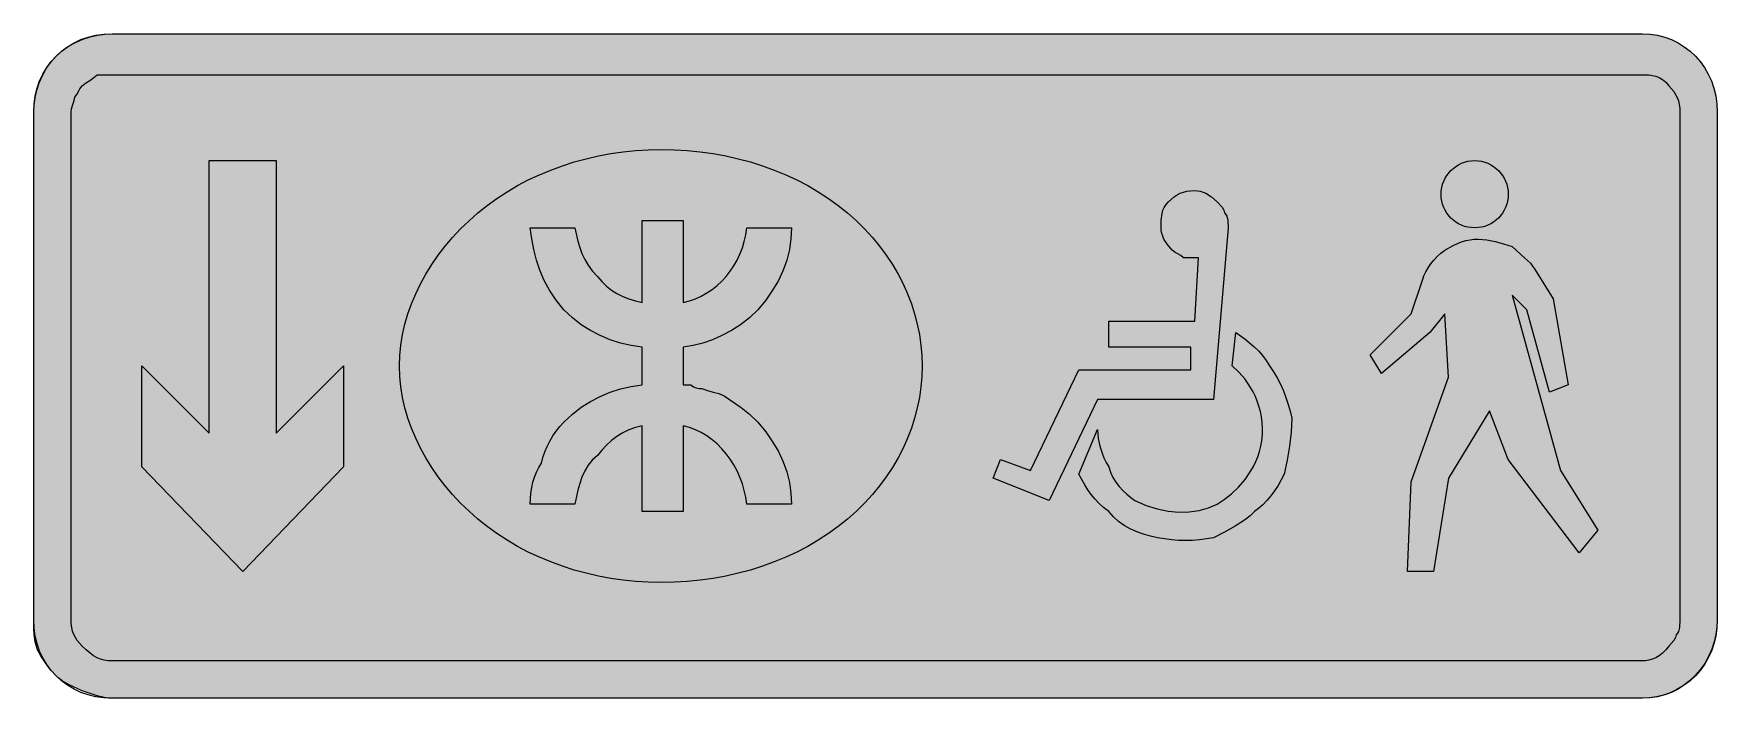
# Model space of a CAD drawing. Header units: metres. Extents: x 12 to 553, y 30 to 243.
import ezdxf

# ---------------------------------------------------------------- set-up
doc = ezdxf.new("R2010")
doc.units = ezdxf.units.M
for name, color, linetype, true_color in [('FILL_BLUE_0000FF', 7, 'Continuous', 0x0000ff), ('FILL_RED_FF0000', 7, 'Continuous', 0xff0000), ('FILL_WHITE_FFFFFF', 7, 'Continuous', 0xffffff), ('STROKE_BLUE_0000FF', 7, 'Continuous', 0x0000ff), ('STROKE_WHITE_FFFFFF', 7, 'Continuous', 0xffffff)]:
    doc.layers.add(name, color=color, linetype=linetype, true_color=true_color)

msp = doc.modelspace()

# ---------------------------------------------------------------- hatches: boundary and pattern name
at = {"layer": 'FILL_BLUE_0000FF', "true_color": 0x0000ff}
h = msp.add_hatch(color=7, dxfattribs=at)
h.dxf.hatch_style = 1
h.paths.add_polyline_path([(531.34, 229.86), (532.43, 229.73), (533.55, 229.47), (534.67, 229.04), (535.76, 228.4), (536.8, 227.51), (537.75, 226.32), (539.32, 224.5), (539.94, 223.56), (540.45, 222.57), (540.84, 221.53), (541.12, 220.41), (541.29, 219.22), (541.35, 217.92), (541.35, 54.72), (541.2, 52.32), (540.84, 51.01), (540.55, 50.42), (540.15, 49.92), (539.94, 49.02), (539.4, 48.12), (537.75, 46.32), (536.8, 45.08), (535.76, 44.05), (534.67, 43.22), (533.55, 42.57), (532.43, 42.09), (531.34, 41.76), (530.3, 41.58), (529.35, 41.52), (37.35, 41.52), (36.05, 41.58), (34.84, 41.76), (33.68, 42.09), (32.55, 42.57), (31.42, 43.22), (30.26, 44.05), (29.05, 45.08), (27.75, 46.32), (26.17, 48.14), (25.56, 49.08), (25.05, 50.07), (24.66, 51.11), (24.37, 52.23), (24.21, 53.42), (24.15, 54.72), (24.15, 217.92), (24.34, 219.01), (24.75, 220.32), (25.16, 221.63), (25.35, 222.72), (26.06, 223.62), (26.55, 224.52), (27.04, 225.42), (27.75, 226.32), (28.84, 227.22), (30.15, 228.12), (31.46, 229.02), (32.55, 229.92), (37.35, 229.92), (529.35, 229.92), (531.34, 229.86)])
at = {"layer": 'FILL_RED_FF0000', "true_color": 0xff0000}
h = msp.add_hatch(color=7, dxfattribs=at)
h.dxf.hatch_style = 1
h.paths.add_polyline_path([(209.7, 66.8), (205.66, 67.06), (201.64, 67.47), (197.64, 68.05), (193.68, 68.79), (189.77, 69.69), (185.9, 70.75), (182.1, 71.97), (178.37, 73.34), (174.71, 74.86), (171.15, 76.54), (167.68, 78.36), (164.32, 80.34), (161.07, 82.45), (157.94, 84.72), (154.95, 87.12), (152.1, 89.65), (149.39, 92.29), (146.83, 95.02), (144.43, 97.84), (142.19, 100.75), (140.12, 103.74), (138.22, 106.8), (136.5, 109.92), (134.96, 113.1), (133.61, 116.32), (132.45, 119.59), (131.49, 122.89), (130.74, 126.23), (130.19, 129.58), (129.86, 132.95), (129.75, 136.32), (129.86, 139.69), (130.19, 143.06), (130.74, 146.41), (131.49, 149.74), (132.45, 153.05), (133.61, 156.32), (134.96, 159.54), (136.5, 162.72), (138.22, 165.84), (140.12, 168.9), (142.19, 171.89), (144.43, 174.79), (146.83, 177.62), (149.39, 180.35), (152.1, 182.99), (154.95, 185.52), (157.94, 187.92), (161.07, 190.19), (164.32, 192.3), (167.68, 194.28), (171.15, 196.1), (174.71, 197.78), (178.37, 199.3), (182.1, 200.67), (185.9, 201.89), (189.77, 202.95), (193.68, 203.85), (197.64, 204.59), (201.64, 205.17), (205.66, 205.58), (209.7, 205.84), (213.75, 205.92), (218.01, 205.84), (222.23, 205.58), (226.42, 205.17), (230.55, 204.59), (234.63, 203.85), (238.64, 202.95), (242.58, 201.89), (246.45, 200.67), (250.23, 199.3), (253.92, 197.78), (257.51, 196.1), (261, 194.28), (264.37, 192.3), (267.63, 190.19), (270.76, 187.92), (273.75, 185.52), (276.59, 182.99), (279.26, 180.35), (281.76, 177.62), (284.08, 174.79), (286.23, 171.89), (288.2, 168.9), (289.99, 165.84), (291.6, 162.72), (293.03, 159.54), (294.27, 156.32), (295.33, 153.05), (296.19, 149.74), (296.87, 146.41), (297.36, 143.06), (297.65, 139.69), (297.75, 136.32), (297.65, 132.95), (297.36, 129.58), (296.87, 126.23), (296.19, 122.89), (295.33, 119.59), (294.27, 116.32), (293.03, 113.1), (291.6, 109.92), (289.99, 106.8), (288.2, 103.74), (286.23, 100.75), (284.08, 97.84), (281.76, 95.02), (279.26, 92.29), (276.59, 89.65), (273.75, 87.12), (270.76, 84.72), (267.63, 82.45), (264.37, 80.34), (261, 78.36), (257.51, 76.54), (253.92, 74.86), (250.23, 73.34), (246.45, 71.97), (242.58, 70.75), (238.64, 69.69), (234.63, 68.79), (230.55, 68.05), (226.42, 67.47), (222.23, 67.06), (218.01, 66.8), (213.75, 66.72), (209.7, 66.8)])
at = {"layer": 'FILL_WHITE_FFFFFF', "true_color": 0xffffff}
h = msp.add_hatch(color=7, dxfattribs=at)
h.dxf.hatch_style = 1
h.paths.add_polyline_path([(531.79, 243), (534.17, 242.63), (536.47, 242.03), (538.67, 241.21), (540.77, 240.18), (542.74, 238.94), (544.59, 237.52), (546.3, 235.92), (547.85, 234.15), (549.24, 232.22), (550.44, 230.15), (551.46, 227.93), (552.27, 225.59), (552.86, 223.14), (553.23, 220.58), (553.35, 217.92), (553.35, 54.72), (553.24, 52.42), (552.9, 50.05), (552.34, 47.65), (551.55, 45.27), (550.54, 42.94), (549.3, 40.71), (547.84, 38.63), (546.15, 36.72), (544.3, 35.03), (542.34, 33.57), (540.31, 32.33), (538.2, 31.32), (536.04, 30.53), (533.83, 29.97), (531.6, 29.63), (529.35, 29.52), (37.35, 29.52), (36.05, 29.57), (34.84, 29.73), (32.55, 30.27), (27.75, 31.92), (23.55, 33.87), (21.34, 35.13), (20.3, 35.87), (19.35, 36.72), (17.57, 38.71), (15.9, 40.92), (14.46, 43.13), (13.35, 45.12), (12.66, 47.63), (12.3, 49.92), (12.17, 52.21), (12.15, 54.72), (12.15, 217.92), (12.26, 220.22), (12.6, 222.59), (13.16, 224.99), (13.95, 227.37), (14.96, 229.7), (16.2, 231.93), (17.66, 234.01), (19.35, 235.92), (21.26, 237.61), (23.34, 239.07), (25.57, 240.31), (27.9, 241.32), (30.28, 242.11), (32.68, 242.67), (35.05, 243.01), (37.35, 243.12), (529.35, 243.12), (531.79, 243)])
h = msp.add_hatch(color=7, dxfattribs=at)
h.dxf.hatch_style = 1
h.paths.add_polyline_path([(90.15, 114.72), (111.75, 136.32), (111.75, 103.92), (79.35, 70.32), (46.95, 103.92), (46.95, 136.32), (68.55, 114.72), (68.55, 202.32), (90.15, 202.32), (90.15, 114.72)])
h = msp.add_hatch(color=7, dxfattribs=at)
h.dxf.hatch_style = 1
h.paths.add_polyline_path([(464.61, 192.63), (464.77, 193.71), (465.03, 194.74), (465.39, 195.74), (465.85, 196.68), (466.39, 197.57), (467.7, 199.17), (469.3, 200.48), (470.19, 201.02), (471.13, 201.48), (472.13, 201.84), (473.16, 202.1), (474.24, 202.26), (475.35, 202.32), (476.46, 202.26), (477.54, 202.1), (478.57, 201.84), (479.57, 201.48), (480.51, 201.02), (481.4, 200.48), (483, 199.17), (484.31, 197.57), (484.85, 196.68), (485.31, 195.74), (485.67, 194.74), (485.93, 193.71), (486.09, 192.63), (486.15, 191.52), (486.09, 190.41), (485.93, 189.33), (485.67, 188.3), (485.31, 187.3), (484.85, 186.36), (484.31, 185.47), (483, 183.87), (481.4, 182.56), (480.51, 182.02), (479.57, 181.56), (478.57, 181.2), (477.54, 180.94), (476.46, 180.78), (475.35, 180.72), (474.24, 180.78), (473.16, 180.94), (472.13, 181.2), (471.13, 181.56), (470.19, 182.02), (469.3, 182.56), (467.7, 183.87), (466.39, 185.47), (465.85, 186.36), (465.39, 187.3), (465.03, 188.3), (464.77, 189.33), (464.61, 190.41), (464.55, 191.52), (464.61, 192.63)])
h = msp.add_hatch(color=7, dxfattribs=at)
h.dxf.hatch_style = 1
h.paths.add_polyline_path([(338.55, 93.12), (320.55, 100.32), (322.95, 106.32), (332.55, 102.72), (348.15, 135.12), (384.15, 135.12), (384.15, 142.32), (357.75, 142.32), (357.75, 150.72), (385.35, 150.72), (386.55, 171.12), (381.75, 171.12), (380.85, 171.83), (379.95, 172.32), (379.05, 172.81), (378.15, 173.52), (376.57, 175.32), (375.45, 177.12), (375.06, 178.02), (374.77, 178.92), (374.61, 179.82), (374.55, 180.72), (374.59, 183.21), (374.85, 185.37), (375.14, 186.36), (375.56, 187.3), (376.16, 188.22), (376.95, 189.12), (378.77, 190.69), (379.71, 191.31), (380.7, 191.82), (381.74, 192.21), (382.86, 192.49), (384.05, 192.66), (385.35, 192.72), (386.25, 192.66), (387.15, 192.49), (388.05, 192.21), (388.95, 191.82), (390.75, 190.69), (392.55, 189.12), (394.2, 187.32), (394.74, 186.42), (394.95, 185.52), (395.35, 185.02), (395.64, 184.43), (396, 183.12), (396.15, 180.72), (391.35, 125.52), (354.15, 125.52), (338.55, 93.12)])
h = msp.add_hatch(color=7, dxfattribs=at)
h.dxf.hatch_style = 1
h.paths.add_polyline_path([(241.35, 91.92), (241.04, 94.15), (240.57, 96.35), (239.95, 98.5), (239.17, 100.58), (238.26, 102.6), (237.22, 104.53), (236.04, 106.38), (234.75, 108.12), (233.34, 109.75), (231.83, 111.26), (230.23, 112.63), (228.52, 113.86), (226.74, 114.93), (224.88, 115.84), (222.95, 116.57), (220.95, 117.12), (220.95, 89.52), (207.75, 89.52), (207.75, 117.12), (205.56, 116.56), (203.47, 115.79), (201.51, 114.82), (199.65, 113.67), (197.91, 112.35), (196.27, 110.88), (194.76, 109.26), (193.35, 107.52), (191.71, 106.06), (190.37, 104.41), (189.28, 102.58), (188.4, 100.62), (187.69, 98.54), (187.11, 96.38), (186.15, 91.92), (171.75, 91.92), (171.81, 93.72), (171.97, 95.5), (172.26, 97.26), (172.65, 98.97), (173.16, 100.63), (173.77, 102.21), (174.51, 103.72), (175.35, 105.12), (175.86, 106.92), (176.47, 108.7), (177.21, 110.46), (178.05, 112.17), (179.01, 113.83), (180.07, 115.41), (181.26, 116.92), (182.55, 118.32), (185.31, 120.85), (188.17, 123.06), (191.16, 124.96), (194.25, 126.57), (197.46, 127.89), (200.77, 128.95), (204.21, 129.76), (207.75, 130.32), (207.75, 142.32), (204.21, 142.88), (200.77, 143.69), (197.46, 144.75), (194.25, 146.07), (191.16, 147.68), (188.17, 149.58), (185.31, 151.79), (182.55, 154.32), (180.07, 157.47), (177.99, 160.64), (176.29, 163.83), (174.9, 167.07), (173.8, 170.36), (172.93, 173.73), (172.26, 177.17), (171.75, 180.72), (186.15, 180.72), (187.11, 176.43), (187.69, 174.41), (188.4, 172.47), (189.28, 170.58), (190.37, 168.74), (191.71, 166.92), (193.35, 165.12), (194.76, 163.43), (196.27, 161.95), (197.91, 160.67), (199.65, 159.57), (201.51, 158.64), (203.47, 157.86), (205.56, 157.23), (207.75, 156.72), (207.75, 183.12), (220.95, 183.12), (220.95, 156.72), (222.95, 157.25), (224.88, 157.95), (226.74, 158.8), (228.52, 159.79), (230.23, 160.93), (231.83, 162.2), (233.34, 163.6), (234.75, 165.12), (236.04, 166.75), (237.22, 168.49), (238.26, 170.32), (239.17, 172.24), (239.95, 174.25), (240.57, 176.34), (241.04, 178.5), (241.35, 180.72), (255.75, 180.72), (255.58, 177.17), (255.07, 173.73), (254.23, 170.36), (253.05, 167.07), (251.53, 163.83), (249.67, 160.64), (247.48, 157.47), (244.95, 154.32), (242.2, 151.79), (239.34, 149.58), (236.41, 147.68), (233.4, 146.07), (230.34, 144.75), (227.23, 143.69), (224.1, 142.88), (220.95, 142.32), (220.95, 130.32), (223.35, 130.32), (224.25, 129.63), (225.15, 129.27), (226.05, 129.14), (226.95, 129.12), (228.75, 128.41), (230.55, 127.92), (232.35, 127.43), (234.15, 126.72), (239.55, 122.97), (242.25, 120.81), (244.95, 118.32), (247.48, 115.17), (249.67, 112), (251.53, 108.81), (253.05, 105.57), (254.23, 102.28), (255.07, 98.91), (255.58, 95.47), (255.75, 91.92), (241.35, 91.92)])
h = msp.add_hatch(color=7, dxfattribs=at)
h.dxf.hatch_style = 1
h.paths.add_polyline_path([(453.75, 70.32), (454.95, 99.12), (466.95, 132.72), (465.75, 153.12), (460.95, 147.12), (445.35, 133.92), (441.75, 139.92), (454.95, 153.12), (458.55, 163.92), (459.06, 165.27), (459.67, 166.6), (460.41, 167.91), (461.25, 169.17), (462.21, 170.38), (463.27, 171.51), (464.46, 172.57), (465.75, 173.52), (468.45, 175.09), (469.8, 175.71), (471.15, 176.22), (472.5, 176.61), (473.85, 176.89), (475.2, 177.06), (476.55, 177.12), (479.25, 176.91), (481.95, 176.37), (484.65, 175.6), (487.35, 174.72), (491.4, 171.12), (493.26, 169.32), (493.99, 168.42), (494.55, 167.52), (500.55, 157.92), (505.35, 130.32), (499.35, 127.92), (492.15, 154.32), (487.35, 159.12), (502.95, 102.72), (514.95, 83.52), (508.95, 76.32), (486.15, 106.32), (480.15, 121.92), (466.95, 100.32), (462.15, 70.32), (453.75, 70.32)])
h = msp.add_hatch(color=7, dxfattribs=at)
h.dxf.hatch_style = 1
h.paths.add_polyline_path([(398.55, 147.12), (401.42, 145.09), (404.4, 142.62), (405.83, 141.21), (407.16, 139.69), (408.34, 138.06), (409.35, 136.32), (410.64, 134.47), (411.82, 132.51), (412.89, 130.48), (413.85, 128.37), (414.69, 126.21), (415.42, 124), (416.04, 121.77), (416.55, 119.52), (416.34, 115.02), (415.8, 110.52), (415.03, 106.02), (414.15, 101.52), (412.14, 97.96), (411.01, 96.25), (409.8, 94.62), (408.54, 93.11), (407.23, 91.73), (405.9, 90.53), (404.55, 89.52), (403.15, 88.22), (401.64, 87.03), (398.4, 84.87), (394.93, 82.94), (391.35, 81.12), (389.1, 80.73), (386.85, 80.44), (384.6, 80.28), (382.35, 80.22), (380.1, 80.28), (377.85, 80.44), (375.6, 80.73), (373.35, 81.12), (371.1, 81.63), (368.89, 82.26), (366.73, 83.04), (364.65, 83.97), (362.69, 85.07), (360.86, 86.35), (359.21, 87.83), (357.75, 89.52), (356.06, 90.87), (354.56, 92.24), (353.24, 93.63), (352.05, 95.07), (350.98, 96.56), (349.99, 98.13), (348.15, 101.52), (354.15, 115.92), (354.21, 114.52), (354.37, 113.03), (354.66, 111.49), (355.05, 109.92), (355.56, 108.35), (356.17, 106.81), (356.91, 105.32), (357.75, 103.92), (358.31, 102.18), (359.06, 100.54), (359.99, 99.03), (361.05, 97.62), (362.23, 96.33), (363.49, 95.14), (364.8, 94.08), (366.15, 93.12), (369.75, 91.54), (373.31, 90.4), (376.82, 89.68), (380.25, 89.37), (383.56, 89.45), (386.74, 89.91), (389.74, 90.74), (392.55, 91.92), (394.84, 93.44), (397.16, 95.28), (399.43, 97.43), (401.55, 99.87), (403.45, 102.6), (404.29, 104.06), (405.04, 105.59), (405.69, 107.18), (406.23, 108.83), (406.66, 110.55), (406.95, 112.32), (407.11, 114.32), (407.13, 116.26), (407.02, 118.13), (406.8, 119.95), (406.46, 121.71), (406.02, 123.39), (405.48, 125.02), (404.85, 126.57), (404.13, 128.05), (403.34, 129.46), (401.55, 132.06), (399.53, 134.35), (397.35, 136.32), (398.55, 147.12)])

# ---------------------------------------------------------------- linework, layer by layer
at = {"layer": 'FILL_BLUE_0000FF', "lineweight": 0, "true_color": 0x0000ff}
msp.add_lwpolyline([(531.34, 229.86), (532.43, 229.73), (533.55, 229.47), (534.67, 229.04), (535.76, 228.4), (536.8, 227.51), (537.75, 226.32), (539.32, 224.5), (539.94, 223.56), (540.45, 222.57), (540.84, 221.53), (541.12, 220.41), (541.29, 219.22), (541.35, 217.92), (541.35, 54.72), (541.2, 52.32), (540.84, 51.01), (540.55, 50.42), (540.15, 49.92), (539.94, 49.02), (539.4, 48.12), (537.75, 46.32), (536.8, 45.08), (535.76, 44.05), (534.67, 43.22), (533.55, 42.57), (532.43, 42.09), (531.34, 41.76), (530.3, 41.58), (529.35, 41.52), (37.35, 41.52), (36.05, 41.58), (34.84, 41.76), (33.68, 42.09), (32.55, 42.57), (31.42, 43.22), (30.26, 44.05), (29.05, 45.08), (27.75, 46.32), (26.17, 48.14), (25.56, 49.08), (25.05, 50.07), (24.66, 51.11), (24.37, 52.23), (24.21, 53.42), (24.15, 54.72), (24.15, 217.92), (24.34, 219.01), (24.75, 220.32), (25.16, 221.63), (25.35, 222.72), (26.06, 223.62), (26.55, 224.52), (27.04, 225.42), (27.75, 226.32), (28.84, 227.22), (30.15, 228.12), (31.46, 229.02), (32.55, 229.92), (37.35, 229.92), (529.35, 229.92)], close=True, dxfattribs=at)
at = {"layer": 'FILL_RED_FF0000', "lineweight": 0, "true_color": 0xff0000}
msp.add_lwpolyline([(209.7, 66.8), (205.66, 67.06), (201.64, 67.47), (197.64, 68.05), (193.68, 68.79), (189.77, 69.69), (185.9, 70.75), (182.1, 71.97), (178.37, 73.34), (174.71, 74.86), (171.15, 76.54), (167.68, 78.36), (164.32, 80.34), (161.07, 82.45), (157.94, 84.72), (154.95, 87.12), (152.1, 89.65), (149.39, 92.29), (146.83, 95.02), (144.43, 97.84), (142.19, 100.75), (140.12, 103.74), (138.22, 106.8), (136.5, 109.92), (134.96, 113.1), (133.61, 116.32), (132.45, 119.59), (131.49, 122.89), (130.74, 126.23), (130.19, 129.58), (129.86, 132.95), (129.75, 136.32), (129.86, 139.69), (130.19, 143.06), (130.74, 146.41), (131.49, 149.74), (132.45, 153.05), (133.61, 156.32), (134.96, 159.54), (136.5, 162.72), (138.22, 165.84), (140.12, 168.9), (142.19, 171.89), (144.43, 174.79), (146.83, 177.62), (149.39, 180.35), (152.1, 182.99), (154.95, 185.52), (157.94, 187.92), (161.07, 190.19), (164.32, 192.3), (167.68, 194.28), (171.15, 196.1), (174.71, 197.78), (178.37, 199.3), (182.1, 200.67), (185.9, 201.89), (189.77, 202.95), (193.68, 203.85), (197.64, 204.59), (201.64, 205.17), (205.66, 205.58), (209.7, 205.84), (213.75, 205.92), (218.01, 205.84), (222.23, 205.58), (226.42, 205.17), (230.55, 204.59), (234.63, 203.85), (238.64, 202.95), (242.58, 201.89), (246.45, 200.67), (250.23, 199.3), (253.92, 197.78), (257.51, 196.1), (261, 194.28), (264.37, 192.3), (267.63, 190.19), (270.76, 187.92), (273.75, 185.52), (276.59, 182.99), (279.26, 180.35), (281.76, 177.62), (284.08, 174.79), (286.23, 171.89), (288.2, 168.9), (289.99, 165.84), (291.6, 162.72), (293.03, 159.54), (294.27, 156.32), (295.33, 153.05), (296.19, 149.74), (296.87, 146.41), (297.36, 143.06), (297.65, 139.69), (297.75, 136.32), (297.65, 132.95), (297.36, 129.58), (296.87, 126.23), (296.19, 122.89), (295.33, 119.59), (294.27, 116.32), (293.03, 113.1), (291.6, 109.92), (289.99, 106.8), (288.2, 103.74), (286.23, 100.75), (284.08, 97.84), (281.76, 95.02), (279.26, 92.29), (276.59, 89.65), (273.75, 87.12), (270.76, 84.72), (267.63, 82.45), (264.37, 80.34), (261, 78.36), (257.51, 76.54), (253.92, 74.86), (250.23, 73.34), (246.45, 71.97), (242.58, 70.75), (238.64, 69.69), (234.63, 68.79), (230.55, 68.05), (226.42, 67.47), (222.23, 67.06), (218.01, 66.8), (213.75, 66.72)], close=True, dxfattribs=at)
at = {"layer": 'FILL_WHITE_FFFFFF', "lineweight": 0, "true_color": 0xffffff}
for points in [[(531.79, 243), (534.17, 242.63), (536.47, 242.03), (538.67, 241.21), (540.77, 240.18), (542.74, 238.94), (544.59, 237.52), (546.3, 235.92), (547.85, 234.15), (549.24, 232.22), (550.44, 230.15), (551.46, 227.93), (552.27, 225.59), (552.86, 223.14), (553.23, 220.58), (553.35, 217.92), (553.35, 54.72), (553.24, 52.42), (552.9, 50.05), (552.34, 47.65), (551.55, 45.27), (550.54, 42.94), (549.3, 40.71), (547.84, 38.63), (546.15, 36.72), (544.3, 35.03), (542.34, 33.57), (540.31, 32.33), (538.2, 31.32), (536.04, 30.53), (533.83, 29.97), (531.6, 29.63), (529.35, 29.52), (37.35, 29.52), (36.05, 29.57), (34.84, 29.73), (32.55, 30.27), (27.75, 31.92), (23.55, 33.87), (21.34, 35.13), (20.3, 35.87), (19.35, 36.72), (17.57, 38.71), (15.9, 40.92), (14.46, 43.13), (13.35, 45.12), (12.66, 47.63), (12.3, 49.92), (12.17, 52.21), (12.15, 54.72), (12.15, 217.92), (12.26, 220.22), (12.6, 222.59), (13.16, 224.99), (13.95, 227.37), (14.96, 229.7), (16.2, 231.93), (17.66, 234.01), (19.35, 235.92), (21.26, 237.61), (23.34, 239.07), (25.57, 240.31), (27.9, 241.32), (30.28, 242.11), (32.68, 242.67), (35.05, 243.01), (37.35, 243.12), (529.35, 243.12)], [(90.15, 114.72), (111.75, 136.32), (111.75, 103.92), (79.35, 70.32), (46.95, 103.92), (46.95, 136.32), (68.55, 114.72), (68.55, 202.32), (90.15, 202.32)], [(464.61, 192.63), (464.77, 193.71), (465.03, 194.74), (465.39, 195.74), (465.85, 196.68), (466.39, 197.57), (467.7, 199.17), (469.3, 200.48), (470.19, 201.02), (471.13, 201.48), (472.13, 201.84), (473.16, 202.1), (474.24, 202.26), (475.35, 202.32), (476.46, 202.26), (477.54, 202.1), (478.57, 201.84), (479.57, 201.48), (480.51, 201.02), (481.4, 200.48), (483, 199.17), (484.31, 197.57), (484.85, 196.68), (485.31, 195.74), (485.67, 194.74), (485.93, 193.71), (486.09, 192.63), (486.15, 191.52), (486.09, 190.41), (485.93, 189.33), (485.67, 188.3), (485.31, 187.3), (484.85, 186.36), (484.31, 185.47), (483, 183.87), (481.4, 182.56), (480.51, 182.02), (479.57, 181.56), (478.57, 181.2), (477.54, 180.94), (476.46, 180.78), (475.35, 180.72), (474.24, 180.78), (473.16, 180.94), (472.13, 181.2), (471.13, 181.56), (470.19, 182.02), (469.3, 182.56), (467.7, 183.87), (466.39, 185.47), (465.85, 186.36), (465.39, 187.3), (465.03, 188.3), (464.77, 189.33), (464.61, 190.41), (464.55, 191.52)], [(338.55, 93.12), (320.55, 100.32), (322.95, 106.32), (332.55, 102.72), (348.15, 135.12), (384.15, 135.12), (384.15, 142.32), (357.75, 142.32), (357.75, 150.72), (385.35, 150.72), (386.55, 171.12), (381.75, 171.12), (380.85, 171.83), (379.95, 172.32), (379.05, 172.81), (378.15, 173.52), (376.57, 175.32), (375.45, 177.12), (375.06, 178.02), (374.77, 178.92), (374.61, 179.82), (374.55, 180.72), (374.59, 183.21), (374.85, 185.37), (375.14, 186.36), (375.56, 187.3), (376.16, 188.22), (376.95, 189.12), (378.77, 190.69), (379.71, 191.31), (380.7, 191.82), (381.74, 192.21), (382.86, 192.49), (384.05, 192.66), (385.35, 192.72), (386.25, 192.66), (387.15, 192.49), (388.05, 192.21), (388.95, 191.82), (390.75, 190.69), (392.55, 189.12), (394.2, 187.32), (394.74, 186.42), (394.95, 185.52), (395.35, 185.02), (395.64, 184.43), (396, 183.12), (396.15, 180.72), (391.35, 125.52), (354.15, 125.52)], [(241.35, 91.92), (241.04, 94.15), (240.57, 96.35), (239.95, 98.5), (239.17, 100.58), (238.26, 102.6), (237.22, 104.53), (236.04, 106.38), (234.75, 108.12), (233.34, 109.75), (231.83, 111.26), (230.23, 112.63), (228.52, 113.86), (226.74, 114.93), (224.88, 115.84), (222.95, 116.57), (220.95, 117.12), (220.95, 89.52), (207.75, 89.52), (207.75, 117.12), (205.56, 116.56), (203.47, 115.79), (201.51, 114.82), (199.65, 113.67), (197.91, 112.35), (196.27, 110.88), (194.76, 109.26), (193.35, 107.52), (191.71, 106.06), (190.37, 104.41), (189.28, 102.58), (188.4, 100.62), (187.69, 98.54), (187.11, 96.38), (186.15, 91.92), (171.75, 91.92), (171.81, 93.72), (171.97, 95.5), (172.26, 97.26), (172.65, 98.97), (173.16, 100.63), (173.77, 102.21), (174.51, 103.72), (175.35, 105.12), (175.86, 106.92), (176.47, 108.7), (177.21, 110.46), (178.05, 112.17), (179.01, 113.83), (180.07, 115.41), (181.26, 116.92), (182.55, 118.32), (185.31, 120.85), (188.17, 123.06), (191.16, 124.96), (194.25, 126.57), (197.46, 127.89), (200.77, 128.95), (204.21, 129.76), (207.75, 130.32), (207.75, 142.32), (204.21, 142.88), (200.77, 143.69), (197.46, 144.75), (194.25, 146.07), (191.16, 147.68), (188.17, 149.58), (185.31, 151.79), (182.55, 154.32), (180.07, 157.47), (177.99, 160.64), (176.29, 163.83), (174.9, 167.07), (173.8, 170.36), (172.93, 173.73), (172.26, 177.17), (171.75, 180.72), (186.15, 180.72), (187.11, 176.43), (187.69, 174.41), (188.4, 172.47), (189.28, 170.58), (190.37, 168.74), (191.71, 166.92), (193.35, 165.12), (194.76, 163.43), (196.27, 161.95), (197.91, 160.67), (199.65, 159.57), (201.51, 158.64), (203.47, 157.86), (205.56, 157.23), (207.75, 156.72), (207.75, 183.12), (220.95, 183.12), (220.95, 156.72), (222.95, 157.25), (224.88, 157.95), (226.74, 158.8), (228.52, 159.79), (230.23, 160.93), (231.83, 162.2), (233.34, 163.6), (234.75, 165.12), (236.04, 166.75), (237.22, 168.49), (238.26, 170.32), (239.17, 172.24), (239.95, 174.25), (240.57, 176.34), (241.04, 178.5), (241.35, 180.72), (255.75, 180.72), (255.58, 177.17), (255.07, 173.73), (254.23, 170.36), (253.05, 167.07), (251.53, 163.83), (249.67, 160.64), (247.48, 157.47), (244.95, 154.32), (242.2, 151.79), (239.34, 149.58), (236.41, 147.68), (233.4, 146.07), (230.34, 144.75), (227.23, 143.69), (224.1, 142.88), (220.95, 142.32), (220.95, 130.32), (223.35, 130.32), (224.25, 129.63), (225.15, 129.27), (226.05, 129.14), (226.95, 129.12), (228.75, 128.41), (230.55, 127.92), (232.35, 127.43), (234.15, 126.72), (239.55, 122.97), (242.25, 120.81), (244.95, 118.32), (247.48, 115.17), (249.67, 112), (251.53, 108.81), (253.05, 105.57), (254.23, 102.28), (255.07, 98.91), (255.58, 95.47), (255.75, 91.92)], [(453.75, 70.32), (454.95, 99.12), (466.95, 132.72), (465.75, 153.12), (460.95, 147.12), (445.35, 133.92), (441.75, 139.92), (454.95, 153.12), (458.55, 163.92), (459.06, 165.27), (459.67, 166.6), (460.41, 167.91), (461.25, 169.17), (462.21, 170.38), (463.27, 171.51), (464.46, 172.57), (465.75, 173.52), (468.45, 175.09), (469.8, 175.71), (471.15, 176.22), (472.5, 176.61), (473.85, 176.89), (475.2, 177.06), (476.55, 177.12), (479.25, 176.91), (481.95, 176.37), (484.65, 175.6), (487.35, 174.72), (491.4, 171.12), (493.26, 169.32), (493.99, 168.42), (494.55, 167.52), (500.55, 157.92), (505.35, 130.32), (499.35, 127.92), (492.15, 154.32), (487.35, 159.12), (502.95, 102.72), (514.95, 83.52), (508.95, 76.32), (486.15, 106.32), (480.15, 121.92), (466.95, 100.32), (462.15, 70.32)], [(398.55, 147.12), (401.42, 145.09), (404.4, 142.62), (405.83, 141.21), (407.16, 139.69), (408.34, 138.06), (409.35, 136.32), (410.64, 134.47), (411.82, 132.51), (412.89, 130.48), (413.85, 128.37), (414.69, 126.21), (415.42, 124), (416.04, 121.77), (416.55, 119.52), (416.34, 115.02), (415.8, 110.52), (415.03, 106.02), (414.15, 101.52), (412.14, 97.96), (411.01, 96.25), (409.8, 94.62), (408.54, 93.11), (407.23, 91.73), (405.9, 90.53), (404.55, 89.52), (403.15, 88.22), (401.64, 87.03), (398.4, 84.87), (394.93, 82.94), (391.35, 81.12), (389.1, 80.73), (386.85, 80.44), (384.6, 80.28), (382.35, 80.22), (380.1, 80.28), (377.85, 80.44), (375.6, 80.73), (373.35, 81.12), (371.1, 81.63), (368.89, 82.26), (366.73, 83.04), (364.65, 83.97), (362.69, 85.07), (360.86, 86.35), (359.21, 87.83), (357.75, 89.52), (356.06, 90.87), (354.56, 92.24), (353.24, 93.63), (352.05, 95.07), (350.98, 96.56), (349.99, 98.13), (348.15, 101.52), (354.15, 115.92), (354.21, 114.52), (354.37, 113.03), (354.66, 111.49), (355.05, 109.92), (355.56, 108.35), (356.17, 106.81), (356.91, 105.32), (357.75, 103.92), (358.31, 102.18), (359.06, 100.54), (359.99, 99.03), (361.05, 97.62), (362.23, 96.33), (363.49, 95.14), (364.8, 94.08), (366.15, 93.12), (369.75, 91.54), (373.31, 90.4), (376.82, 89.68), (380.25, 89.37), (383.56, 89.45), (386.74, 89.91), (389.74, 90.74), (392.55, 91.92), (394.84, 93.44), (397.16, 95.28), (399.43, 97.43), (401.55, 99.87), (403.45, 102.6), (404.29, 104.06), (405.04, 105.59), (405.69, 107.18), (406.23, 108.83), (406.66, 110.55), (406.95, 112.32), (407.11, 114.32), (407.13, 116.26), (407.02, 118.13), (406.8, 119.95), (406.46, 121.71), (406.02, 123.39), (405.48, 125.02), (404.85, 126.57), (404.13, 128.05), (403.34, 129.46), (401.55, 132.06), (399.53, 134.35), (397.35, 136.32)]]:
    msp.add_lwpolyline(points, close=True, dxfattribs=at)
at = {"layer": 'STROKE_BLUE_0000FF', "lineweight": 0, "true_color": 0x0000ff}
msp.add_lwpolyline([(37.35, 243.12), (529.35, 243.12), (531.79, 243), (534.17, 242.63), (536.47, 242.03), (538.67, 241.21), (540.77, 240.18), (542.74, 238.94), (544.59, 237.52), (546.3, 235.92), (547.85, 234.15), (549.24, 232.22), (550.44, 230.15), (551.46, 227.93), (552.27, 225.59), (552.86, 223.14), (553.23, 220.58), (553.35, 217.92), (553.35, 54.72), (553.23, 52.06), (552.86, 49.5), (552.27, 47.05), (551.46, 44.71), (550.44, 42.49), (549.24, 40.42), (547.85, 38.49), (546.3, 36.72), (544.59, 35.12), (542.74, 33.7), (540.77, 32.46), (538.67, 31.43), (536.47, 30.61), (534.17, 30.01), (531.79, 29.64), (529.35, 29.52), (37.35, 29.52), (34.69, 29.64), (32.13, 30.01), (29.68, 30.61), (27.34, 31.43), (25.12, 32.46), (23.05, 33.7), (21.12, 35.12), (19.35, 36.72), (17.75, 38.49), (16.33, 40.42), (15.09, 42.49), (14.06, 44.71), (13.24, 47.05), (12.64, 49.5), (12.27, 52.06), (12.15, 54.72), (12.15, 217.92), (12.27, 220.58), (12.64, 223.14), (13.24, 225.59), (14.06, 227.93), (15.09, 230.15), (16.33, 232.22), (17.75, 234.15), (19.35, 235.92), (21.12, 237.52), (23.05, 238.94), (25.12, 240.18), (27.34, 241.21), (29.68, 242.03), (32.13, 242.63), (34.69, 243), (37.35, 243.12)], dxfattribs=at)
at = {"layer": 'STROKE_WHITE_FFFFFF', "lineweight": 0, "true_color": 0xffffff}
for points in [[(175.15, 175.76), (175.15, 175.76)], [(175.15, 175.76), (175.15, 175.76)], [(175.15, 175.76), (175.15, 175.76)], [(185.15, 175.76), (185.15, 175.76)], [(185.15, 175.76), (185.15, 175.76)], [(185.15, 175.76), (185.15, 175.76)], [(255.15, 175.76), (255.15, 175.76)], [(175.15, 95.76), (175.15, 95.76)], [(185.15, 95.76), (185.15, 95.76)], [(255.15, 95.76), (255.15, 95.76)]]:
    msp.add_lwpolyline(points, dxfattribs=at)

doc.saveas('drawing.dxf')
